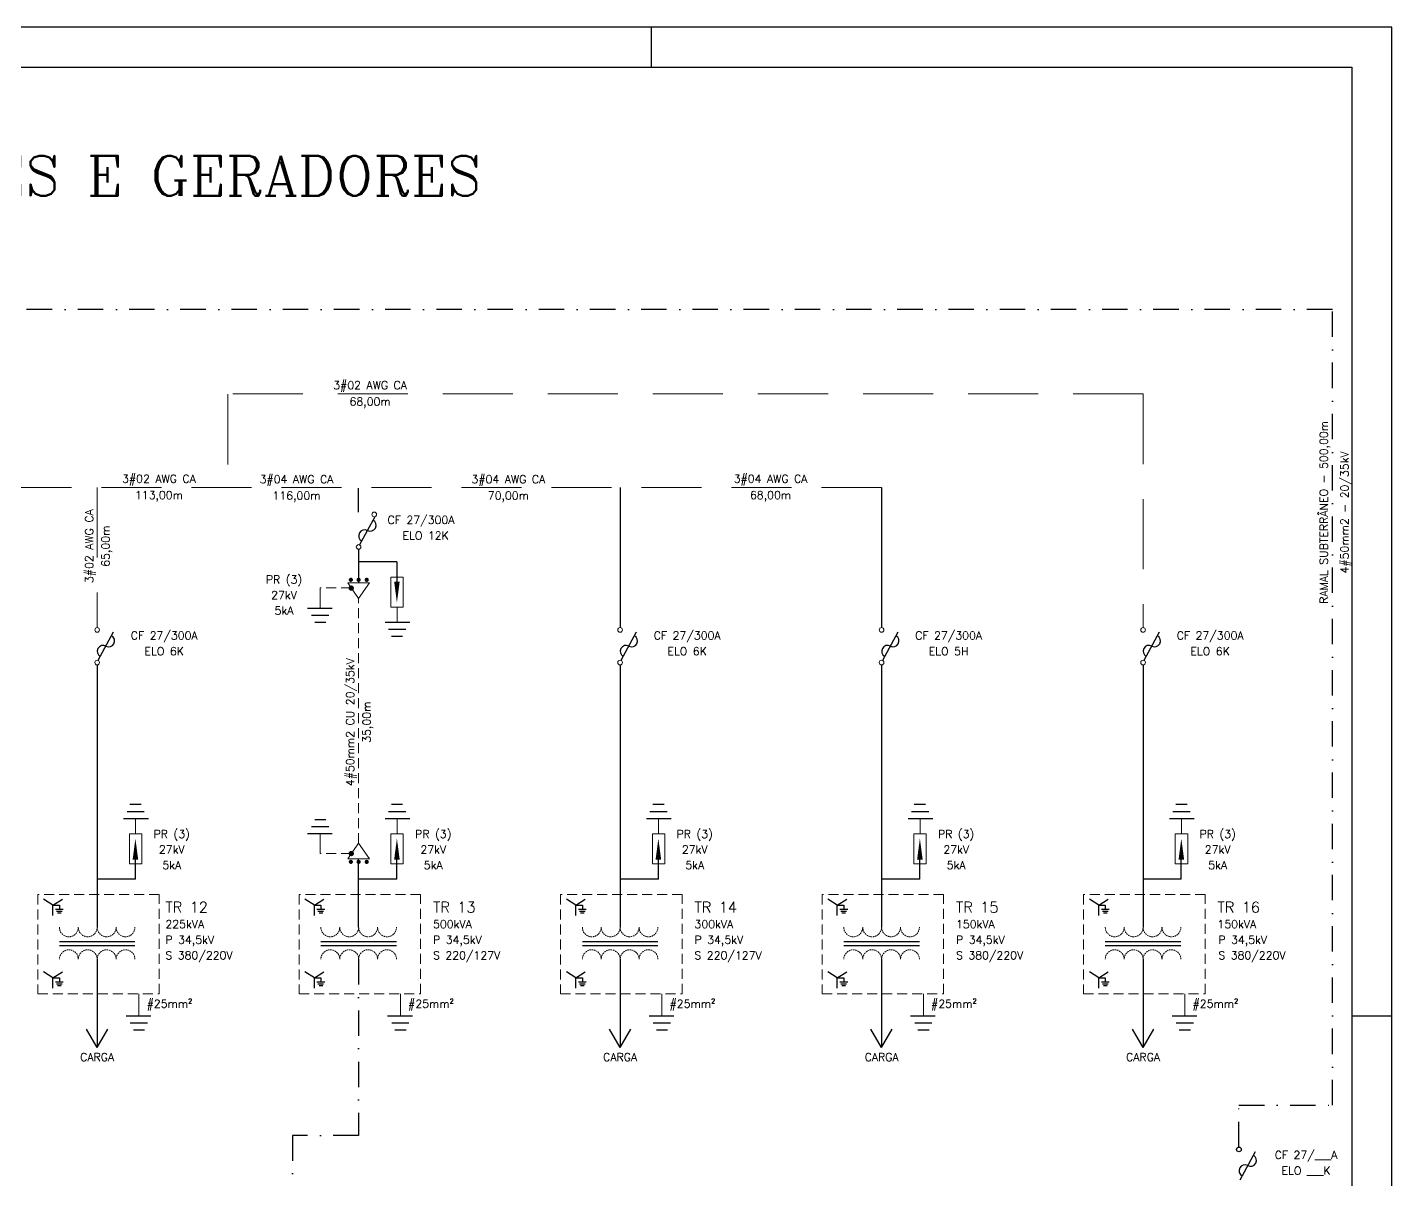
# Model space of a CAD drawing. Header units: millimetres. Extents: x 997 to 4249, y 599 to 1440.
# Drawn here: x 3104.5 to 3445.5, y 1152.1 to 1440.1 of the extents above; entities that cross this region are included whole.
import ezdxf
from ezdxf.enums import TextEntityAlignment as Align

# ---------------------------------------------------------------- set-up
doc = ezdxf.new("R2010")
doc.units = ezdxf.units.MM
doc.linetypes.add('DASHDOT', pattern=[25.4, 12.7, -6.35, 0, -6.35])
doc.linetypes.add('HIDDEN', pattern=[0.375, 0.25, -0.125])
for name, color, linetype in [('AT', 5, 'Continuous'), ('BT', 5, 'Continuous'), ('CARIMBO', 8, 'Continuous')]:
    doc.layers.add(name, color=color, linetype=linetype)
doc.styles.add('ROMANC', font='romanc', dxfattribs={"height": 0.3})
doc.styles.add('ROMANS', font='ROMANS.SHX')

# ---------------------------------------------------------------- blocks, each defined once
blk = doc.blocks.new('SETA')
at = {"layer": 'BT'}
blk.add_lwpolyline([(0, 0, 0, 0.1, 0), (0, 0.378, 0.1, 0.1, 0)], format="xyseb", dxfattribs=at)

msp = doc.modelspace()

# ---------------------------------------------------------------- linework, layer by layer
for p, q in [((3260.54, 1430.09), (3260.54, 1440.09)), ((3110.92, 1220.77, 624.61), (3112.54, 1220.77, 624.61)), ((3111.56, 1219.74, 624.61), (3113.51, 1219.74, 624.61)), ((3111.82, 1219.27, 624.61), (3113.24, 1219.27, 624.61)), ((3112.08, 1218.8, 624.61), (3112.99, 1218.8, 624.61)), ((3112.54, 1220.77, 624.61), (3112.54, 1219.74, 624.61)), ((3176.27, 1220.77, 624.61), (3177.89, 1220.77, 624.61)), ((3176.92, 1219.74, 624.61), (3178.86, 1219.74, 624.61)), ((3177.17, 1219.27, 624.61), (3178.59, 1219.27, 624.61)), ((3177.43, 1218.8, 624.61), (3178.35, 1218.8, 624.61)), ((3177.89, 1220.77, 624.61), (3177.89, 1219.74, 624.61)), ((3241.63, 1220.77, 624.61), (3243.25, 1220.77, 624.61)), ((3242.27, 1219.74, 624.61), (3244.22, 1219.74, 624.61)), ((3242.53, 1219.27, 624.61), (3243.95, 1219.27, 624.61)), ((3242.79, 1218.8, 624.61), (3243.7, 1218.8, 624.61)), ((3243.25, 1220.77, 624.61), (3243.25, 1219.74, 624.61)), ((3306.98, 1220.77, 624.61), (3308.6, 1220.77, 624.61)), ((3307.63, 1219.74, 624.61), (3309.57, 1219.74, 624.61)), ((3307.88, 1219.27, 624.61), (3309.3, 1219.27, 624.61)), ((3308.14, 1218.8, 624.61), (3309.06, 1218.8, 624.61)), ((3308.6, 1220.77, 624.61), (3308.6, 1219.74, 624.61)), ((3372.33, 1220.77, 624.61), (3373.95, 1220.77, 624.61)), ((3372.98, 1219.74, 624.61), (3374.93, 1219.74, 624.61)), ((3373.23, 1219.27, 624.61), (3374.65, 1219.27, 624.61)), ((3373.49, 1218.8, 624.61), (3374.41, 1218.8, 624.61)), ((3373.95, 1220.77, 624.61), (3373.95, 1219.74, 624.61)), ((3112.54, 1211.63, -2.15), (3131.42, 1211.63, -2.15)), ((3177.89, 1211.63, -2.15), (3196.78, 1211.63, -2.15)), ((3243.25, 1211.63, -2.15), (3262.13, 1211.63, -2.15)), ((3308.6, 1211.63, -2.15), (3327.48, 1211.63, -2.15)), ((3373.96, 1211.63, -2.15), (3392.84, 1211.63, -2.15)), ((3112.54, 1210.65, -2.15), (3131.42, 1210.65, -2.15)), ((3177.89, 1210.65, -2.15), (3196.78, 1210.65, -2.15)), ((3243.25, 1210.65, -2.15), (3262.13, 1210.65, -2.15)), ((3308.6, 1210.65, -2.15), (3327.48, 1210.65, -2.15)), ((3373.96, 1210.65, -2.15), (3392.84, 1210.65, -2.15)), ((3110.92, 1202.59, 624.61), (3112.54, 1202.59, 624.61)), ((3111.56, 1201.55, 624.61), (3113.51, 1201.55, 624.61)), ((3111.82, 1201.09, 624.61), (3113.24, 1201.09, 624.61)), ((3112.08, 1200.62, 624.61), (3112.99, 1200.62, 624.61)), ((3112.54, 1202.59, 624.61), (3112.54, 1201.55, 624.61)), ((3176.27, 1202.59, 624.61), (3177.89, 1202.59, 624.61)), ((3176.92, 1201.55, 624.61), (3178.86, 1201.55, 624.61)), ((3177.17, 1201.09, 624.61), (3178.59, 1201.09, 624.61)), ((3177.43, 1200.62, 624.61), (3178.35, 1200.62, 624.61)), ((3177.89, 1202.59, 624.61), (3177.89, 1201.55, 624.61)), ((3241.63, 1202.59, 624.61), (3243.25, 1202.59, 624.61)), ((3242.27, 1201.55, 624.61), (3244.22, 1201.55, 624.61)), ((3242.53, 1201.09, 624.61), (3243.95, 1201.09, 624.61)), ((3242.79, 1200.62, 624.61), (3243.7, 1200.62, 624.61)), ((3243.25, 1202.59, 624.61), (3243.25, 1201.55, 624.61)), ((3306.98, 1202.59, 624.61), (3308.6, 1202.59, 624.61)), ((3307.63, 1201.55, 624.61), (3309.57, 1201.55, 624.61)), ((3307.88, 1201.09, 624.61), (3309.3, 1201.09, 624.61)), ((3308.14, 1200.62, 624.61), (3309.06, 1200.62, 624.61)), ((3308.6, 1202.59, 624.61), (3308.6, 1201.55, 624.61)), ((3372.33, 1202.59, 624.61), (3373.95, 1202.59, 624.61)), ((3372.98, 1201.55, 624.61), (3374.93, 1201.55, 624.61)), ((3373.23, 1201.09, 624.61), (3374.65, 1201.09, 624.61)), ((3373.49, 1200.62, 624.61), (3374.41, 1200.62, 624.61)), ((3373.95, 1202.59, 624.61), (3373.95, 1201.55, 624.61))]:
    msp.add_line(p, q)
at = {"ltscale": 0.3}
for p, q in [((3187.62, 1310.82, -2.15), (3191.44, 1317.88, -2.15)), ((3122.26, 1281.94, -2.15), (3126.09, 1288.99, -2.15)), ((3252.97, 1281.94, -2.15), (3256.79, 1288.99, -2.15)), ((3318.33, 1281.94, -2.15), (3322.15, 1288.99, -2.15)), ((3383.68, 1281.94, -2.15), (3387.5, 1288.99, -2.15)), ((3407.65, 1152.13, -220.42), (3411.47, 1159.19, -220.42))]:
    msp.add_line(p, q, dxfattribs=at)
at = {"color": 5, "ltscale": 100}
for p, q in [((3174.55, 1294.93, 666.71), (3180.74, 1294.93, 666.71)), ((3175.59, 1293.17, 666.71), (3179.89, 1293.17, 666.71)), ((3176.37, 1291.41, 666.71), (3179.17, 1291.41, 666.71)), ((3200.14, 1291.38, 540.53), (3193.95, 1291.38, 540.53)), ((3199.1, 1289.62, 540.53), (3194.8, 1289.62, 540.53)), ((3198.32, 1287.86, 540.53), (3195.51, 1287.86, 540.53)), ((3132.96, 1245.85, 540.53), (3130.16, 1245.85, 540.53)), ((3198.32, 1245.85, 540.53), (3195.51, 1245.85, 540.53)), ((3263.67, 1245.85, 540.53), (3260.87, 1245.85, 540.53)), ((3329.02, 1245.85, 540.53), (3326.22, 1245.85, 540.53)), ((3394.38, 1245.85, 540.53), (3391.58, 1245.85, 540.53)), ((3134.79, 1242.34, 540.53), (3128.6, 1242.34, 540.53)), ((3133.74, 1244.09, 540.53), (3129.44, 1244.09, 540.53)), ((3176.37, 1242.17, 666.71), (3179.17, 1242.17, 666.71)), ((3200.14, 1242.34, 540.53), (3193.95, 1242.34, 540.53)), ((3199.1, 1244.09, 540.53), (3194.8, 1244.09, 540.53)), ((3265.49, 1242.34, 540.53), (3259.31, 1242.34, 540.53)), ((3264.45, 1244.09, 540.53), (3260.15, 1244.09, 540.53)), ((3330.85, 1242.34, 540.53), (3324.66, 1242.34, 540.53)), ((3329.81, 1244.09, 540.53), (3325.51, 1244.09, 540.53)), ((3396.2, 1242.34, 540.53), (3390.01, 1242.34, 540.53)), ((3395.16, 1244.09, 540.53), (3390.86, 1244.09, 540.53)), ((3174.55, 1238.66, 666.71), (3180.74, 1238.66, 666.71)), ((3175.59, 1240.42, 666.71), (3179.89, 1240.42, 666.71))]:
    msp.add_line(p, q, dxfattribs=at)
at = {"lineweight": 13, "ltscale": 10}
for p, q in [((3132.42, 1198.59, 628.76), (3132.42, 1193.1, 628.76)), ((3197.77, 1198.59, 628.76), (3197.77, 1193.1, 628.76)), ((3263.13, 1198.59, 628.76), (3263.13, 1193.1, 628.76)), ((3328.48, 1198.59, 628.76), (3328.48, 1193.1, 628.76)), ((3393.83, 1198.59, 628.76), (3393.83, 1193.1, 628.76))]:
    msp.add_line(p, q, dxfattribs=at)
at = {"ltscale": 100}
for p, q in [((3129.22, 1193.1, 628.76), (3135.41, 1193.1, 628.76)), ((3130.26, 1191.35, 628.76), (3134.56, 1191.35, 628.76)), ((3194.57, 1193.1, 628.76), (3200.76, 1193.1, 628.76)), ((3195.61, 1191.35, 628.76), (3199.91, 1191.35, 628.76)), ((3259.93, 1193.1, 628.76), (3266.12, 1193.1, 628.76)), ((3260.97, 1191.35, 628.76), (3265.27, 1191.35, 628.76)), ((3325.28, 1193.1, 628.76), (3331.47, 1193.1, 628.76)), ((3326.32, 1191.35, 628.76), (3330.62, 1191.35, 628.76)), ((3390.63, 1193.1, 628.76), (3396.82, 1193.1, 628.76)), ((3391.68, 1191.35, 628.76), (3395.98, 1191.35, 628.76)), ((3131.04, 1189.59, 628.76), (3133.84, 1189.59, 628.76)), ((3196.4, 1189.59, 628.76), (3199.2, 1189.59, 628.76)), ((3261.75, 1189.59, 628.76), (3264.55, 1189.59, 628.76)), ((3327.1, 1189.59, 628.76), (3329.91, 1189.59, 628.76)), ((3392.46, 1189.59, 628.76), (3395.26, 1189.59, 628.76))]:
    msp.add_line(p, q, dxfattribs=at)
at = {"lineweight": 13, "ltscale": 0.5, "const_width": 0.52}
for points, elevation in [([(3185.39, 1301.77, 1), (3185.39, 1302.29, 1)], -2.15), ([(3187.33, 1301.77, 1), (3187.33, 1302.29, 1)], 124.03), ([(3189.35, 1301.77, 1), (3189.35, 1302.29, 1)], -2.15), ([(3185.39, 1231.81, -1), (3185.39, 1231.29, -1)], -2.15), ([(3187.33, 1231.81, -1), (3187.33, 1231.29, -1)], 124.03), ([(3189.35, 1231.81, -1), (3189.35, 1231.29, -1)], -2.15)]:
    msp.add_lwpolyline(points, format="xyb", close=True, dxfattribs=dict(at, elevation=elevation))
at = {"linetype": 'HIDDEN', "lineweight": 13, "ltscale": 10, "elevation": 754.46}
for points in [[(3107.11, 1198.59), (3137.46, 1198.59), (3137.46, 1223.37), (3107.11, 1223.37)], [(3172.46, 1198.59), (3202.82, 1198.59), (3202.82, 1223.37), (3172.46, 1223.37)], [(3237.82, 1198.59), (3268.17, 1198.59), (3268.17, 1223.37), (3237.82, 1223.37)], [(3303.17, 1198.59), (3333.53, 1198.59), (3333.53, 1223.37), (3303.17, 1223.37)], [(3368.53, 1198.59), (3398.88, 1198.59), (3398.88, 1223.37), (3368.53, 1223.37)]]:
    msp.add_lwpolyline(points, close=True, dxfattribs=at)
at = {"ltscale": 0.3}
for centre, start, end in [((3190.22, 1315.64, -2.15), 241.5898, 61.5898), ((3188.82, 1313.05, -2.15), 61.5898, 241.5898), ((3124.87, 1286.76, -2.15), 241.5898, 61.5898), ((3255.58, 1286.76, -2.15), 241.5898, 61.5898), ((3320.93, 1286.76, -2.15), 241.5898, 61.5898), ((3386.29, 1286.76, -2.15), 241.5898, 61.5898), ((3123.47, 1284.17, -2.15), 61.5898, 241.5898), ((3254.18, 1284.17, -2.15), 61.5898, 241.5898), ((3319.53, 1284.17, -2.15), 61.5898, 241.5898), ((3384.88, 1284.17, -2.15), 61.5898, 241.5898), ((3410.26, 1156.95, -220.42), 241.5898, 61.5898), ((3408.86, 1154.36, -220.42), 61.5898, 241.5898)]:
    msp.add_arc(centre, 1.47, start, end, dxfattribs=at)
at = {"linetype": 'HIDDEN', "lineweight": 13, "ltscale": 1.5}
for centre, start, end in [((3114.9, 1215.2, -2.15), 179.9989, 0.0011), ((3119.62, 1215.2, -2.15), 179.9989, 0.0011), ((3124.35, 1215.2, -2.15), 179.9989, 0.0011), ((3129.07, 1215.2, -2.15), 179.9989, 0.0011), ((3180.25, 1215.2, -2.15), 179.9989, 0.0011), ((3184.98, 1215.2, -2.15), 179.9989, 0.0011), ((3189.7, 1215.2, -2.15), 179.9989, 0.0011), ((3194.43, 1215.2, -2.15), 179.9989, 0.0011), ((3245.61, 1215.2, -2.15), 179.9989, 0.0011), ((3250.33, 1215.2, -2.15), 179.9989, 0.0011), ((3255.06, 1215.2, -2.15), 179.9989, 0.0011), ((3259.78, 1215.2, -2.15), 179.9989, 0.0011), ((3310.96, 1215.2, -2.15), 179.9989, 0.0011), ((3315.68, 1215.2, -2.15), 179.9989, 0.0011), ((3320.41, 1215.2, -2.15), 179.9989, 0.0011), ((3325.13, 1215.2, -2.15), 179.9989, 0.0011), ((3376.31, 1215.2, -2.15), 179.9989, 0.0011), ((3381.04, 1215.2, -2.15), 179.9989, 0.0011), ((3385.76, 1215.2, -2.15), 179.9989, 0.0011), ((3390.49, 1215.2, -2.15), 179.9989, 0.0011), ((3114.9, 1207.22, -2.15), 359.9989, 180.0011), ((3119.62, 1207.22, -2.15), 359.9989, 180.0011), ((3124.35, 1207.22, -2.15), 359.9989, 180.0011), ((3129.07, 1207.22, -2.15), 359.9989, 180.0011), ((3180.25, 1207.22, -2.15), 359.9989, 180.0011), ((3184.98, 1207.22, -2.15), 359.9989, 180.0011), ((3189.7, 1207.22, -2.15), 359.9989, 180.0011), ((3194.43, 1207.22, -2.15), 359.9989, 180.0011), ((3245.61, 1207.22, -2.15), 359.9989, 180.0011), ((3250.33, 1207.22, -2.15), 359.9989, 180.0011), ((3255.06, 1207.22, -2.15), 359.9989, 180.0011), ((3259.78, 1207.22, -2.15), 359.9989, 180.0011), ((3310.96, 1207.22, -2.15), 359.9989, 180.0011), ((3315.68, 1207.22, -2.15), 359.9989, 180.0011), ((3320.41, 1207.22, -2.15), 359.9989, 180.0011), ((3325.13, 1207.22, -2.15), 359.9989, 180.0011), ((3376.31, 1207.22, -2.15), 359.9989, 180.0011), ((3381.04, 1207.22, -2.15), 359.9989, 180.0011), ((3385.76, 1207.22, -2.15), 359.9989, 180.0011), ((3390.49, 1207.22, -2.15), 359.9989, 180.0011)]:
    msp.add_arc(centre, 2.36, start, end, dxfattribs=at)
at = {"layer": 'AT', "linetype": 'HIDDEN', "lineweight": 13, "ltscale": 70}
for p, q in [((3383.4, 1348.46, -1978.94), (3154.65, 1348.46, -1490.05)), ((3154.66, 1348.38, -93.06), (3154.66, 1325.02, -41.7)), ((3383.4, 1348.46, -75.08), (3383.4, 1290.08, -3.23)), ((3121.98, 1325.09, -80.18), (3121.98, 1290.08, -3.23))]:
    msp.add_line(p, q, dxfattribs=at)
at = {"layer": 'AT', "linetype": 'HIDDEN', "lineweight": 13, "ltscale": 60}
msp.add_line((3318.05, 1325.09, -1991.01), (3028.43, 1325.09, -1110.65), dxfattribs=at)
at = {"layer": 'AT', "linetype": 'HIDDEN', "lineweight": 13, "ltscale": 10}
for p, q in [((3185.49, 1299.99, 418.46), (3177.75, 1299.99, 418.46)), ((3187.34, 1236.23, -2.15), (3187.34, 1297.35, -2.15)), ((3185.49, 1233.6, 418.46), (3177.75, 1233.6, 418.46))]:
    msp.add_line(p, q, dxfattribs=at)
at = {"layer": 'AT', "lineweight": 13, "ltscale": 10}
for p, q in [((3177.75, 1299.99, 666.71), (3177.75, 1294.93, 666.71)), ((3196.94, 1295.18, 540.53), (3196.94, 1291.38, 540.53)), ((3131.59, 1238.53, 540.53), (3131.59, 1242.34, 540.53)), ((3196.94, 1238.53, 540.53), (3196.94, 1242.34, 540.53)), ((3262.3, 1238.53, 540.53), (3262.3, 1242.34, 540.53)), ((3327.65, 1238.53, 540.53), (3327.65, 1242.34, 540.53)), ((3393, 1238.53, 540.53), (3393, 1242.34, 540.53)), ((3177.75, 1233.6, 666.71), (3177.75, 1238.66, 666.71))]:
    msp.add_line(p, q, dxfattribs=at)
at = {"layer": 'BT', "color": 2, "linetype": 'DASHDOT', "ltscale": 0.5}
for p, q in [((3430.71, 1369.59, -221.5), (2707.27, 1369.59, -221.5)), ((3430.71, 1170.74, -221.5), (3430.71, 1369.59, -221.5)), ((3407.37, 1160.27, -221.5), (3407.37, 1170.74, -221.5)), ((3407.37, 1170.74, -221.5), (3430.71, 1170.74, -221.5))]:
    msp.add_line(p, q, dxfattribs=at)
at = {"layer": 'BT'}
for p, q in [((3187.34, 1318.96, -3.23), (3187.34, 1324.94, -3.23)), ((3252.69, 1325.09, -2.15), (3252.69, 1290.08, -2.15)), ((3318.05, 1325.09, -2.15), (3318.05, 1290.08, -2.15)), ((3187.34, 1309.68, -2.15), (3187.34, 1301.86, -2.15)), ((3187.34, 1309.65, -2.15), (3187.34, 1301.25, -2.15)), ((3196.9, 1306.49, -2.15), (3187.34, 1306.49, -2.15)), ((3196.9, 1306.49, -2.15), (3196.9, 1301.33, 119.92)), ((3121.98, 1280.77, -2.15), (3121.98, 1215.2, -2.15)), ((3252.69, 1280.77, -2.15), (3252.69, 1215.2, -2.15)), ((3318.05, 1280.77, -2.15), (3318.05, 1215.2, -2.15)), ((3383.4, 1280.77, -2.15), (3383.4, 1215.2, -2.15)), ((3131.54, 1227.22, -2.15), (3131.54, 1232.38, 119.92)), ((3187.34, 1215.2, -2.15), (3187.34, 1232.33, -2.15)), ((3196.9, 1227.22, -2.15), (3196.9, 1232.38, 119.92)), ((3262.25, 1227.22, -2.15), (3262.25, 1232.38, 119.92)), ((3327.61, 1227.22, -2.15), (3327.61, 1232.38, 119.92)), ((3392.96, 1227.22, -2.15), (3392.96, 1232.38, 119.92)), ((3131.54, 1227.22, -2.15), (3121.98, 1227.22, -2.15)), ((3196.9, 1227.22, -2.15), (3187.34, 1227.22, -2.15)), ((3262.25, 1227.22, -2.15), (3252.69, 1227.22, -2.15)), ((3327.61, 1227.22, -2.15), (3318.05, 1227.22, -2.15)), ((3392.96, 1227.22, -2.15), (3383.4, 1227.22, -2.15)), ((3110.92, 1220.77, 624.61), (3108.56, 1222.26, 624.61)), ((3110.92, 1220.77, 624.61), (3113.28, 1222.26, 624.61)), ((3176.27, 1220.77, 624.61), (3173.91, 1222.26, 624.61)), ((3176.27, 1220.77, 624.61), (3178.63, 1222.26, 624.61)), ((3241.63, 1220.77, 624.61), (3239.27, 1222.26, 624.61)), ((3241.63, 1220.77, 624.61), (3243.99, 1222.26, 624.61)), ((3306.98, 1220.77, 624.61), (3304.62, 1222.26, 624.61)), ((3306.98, 1220.77, 624.61), (3309.34, 1222.26, 624.61)), ((3372.33, 1220.77, 624.61), (3369.97, 1222.26, 624.61)), ((3372.33, 1220.77, 624.61), (3374.69, 1222.26, 624.61)), ((3110.92, 1218.17, 624.61), (3110.92, 1220.77, 624.61)), ((3176.27, 1218.17, 624.61), (3176.27, 1220.77, 624.61)), ((3241.63, 1218.17, 624.61), (3241.63, 1220.77, 624.61)), ((3306.98, 1218.17, 624.61), (3306.98, 1220.77, 624.61)), ((3372.33, 1218.17, 624.61), (3372.33, 1220.77, 624.61)), ((3110.92, 1202.59, 624.61), (3108.56, 1204.08, 624.61)), ((3110.92, 1202.59, 624.61), (3113.28, 1204.08, 624.61)), ((3121.98, 1207.22, -2.15), (3121.98, 1185.13, -2.15)), ((3176.27, 1202.59, 624.61), (3173.91, 1204.08, 624.61)), ((3176.27, 1202.59, 624.61), (3178.63, 1204.08, 624.61)), ((3241.63, 1202.59, 624.61), (3239.27, 1204.08, 624.61)), ((3241.63, 1202.59, 624.61), (3243.99, 1204.08, 624.61)), ((3306.98, 1202.59, 624.61), (3304.62, 1204.08, 624.61)), ((3306.98, 1202.59, 624.61), (3309.34, 1204.08, 624.61)), ((3318.05, 1207.22, -2.15), (3318.05, 1185.13, -2.15)), ((3372.33, 1202.59, 624.61), (3369.97, 1204.08, 624.61)), ((3372.33, 1202.59, 624.61), (3374.69, 1204.08, 624.61)), ((3383.4, 1207.22, -2.15), (3383.4, 1185.13, -2.15)), ((3110.92, 1199.99, 624.61), (3110.92, 1202.59, 624.61)), ((3176.27, 1199.99, 624.61), (3176.27, 1202.59, 624.61)), ((3241.63, 1199.99, 624.61), (3241.63, 1202.59, 624.61)), ((3306.98, 1199.99, 624.61), (3306.98, 1202.59, 624.61)), ((3372.33, 1199.99, 624.61), (3372.33, 1202.59, 624.61)), ((3121.98, 1185.13, -2.15), (3119.32, 1189.75, -2.15)), ((3121.98, 1185.13, -2.15), (3124.65, 1189.75, -2.15)), ((3318.05, 1185.13, -2.15), (3315.38, 1189.75, -2.15)), ((3318.05, 1185.13, -2.15), (3320.71, 1189.75, -2.15)), ((3383.4, 1185.13, -2.15), (3380.73, 1189.75, -2.15)), ((3383.4, 1185.13, -2.15), (3386.07, 1189.75, -2.15))]:
    msp.add_line(p, q, dxfattribs=at)
at = {"layer": 'BT', "lineweight": 13, "ltscale": 0.5}
for p, q in [((3184.66, 1301.25, 544.64), (3190.04, 1301.25, 544.64)), ((3187.34, 1297.35, -2.15), (3184.66, 1301.25, 544.64)), ((3190.04, 1301.25, 544.64), (3187.34, 1297.35, -2.15)), ((3187.34, 1236.23, -2.15), (3184.66, 1232.33, 544.64)), ((3190.04, 1232.33, 544.64), (3187.34, 1236.23, -2.15)), ((3184.66, 1232.33, 544.64), (3190.04, 1232.33, 544.64))]:
    msp.add_line(p, q, dxfattribs=at)
at = {"layer": 'BT', "linetype": 'DASHDOT', "ltscale": 0.5}
for p, q in [((3187.34, 1207.22, -2.15), (3187.34, 1163.17, -2.15)), ((3170.81, 1163.17, -9745.35), (3170.81, 1091.37, -9745.35)), ((3187.34, 1163.17, 1245.17), (3170.81, 1163.17, 1245.44))]:
    msp.add_line(p, q, dxfattribs=at)
at = {"layer": 'BT', "color": 2}
for p, q in [((3252.69, 1207.22, -2.15), (3252.69, 1185.13, -2.15)), ((3252.69, 1185.13, -2.15), (3250.03, 1189.75, -2.15)), ((3252.69, 1185.13, -2.15), (3255.36, 1189.75, -2.15))]:
    msp.add_line(p, q, dxfattribs=at)
at = {"layer": 'BT', "lineweight": 13, "ltscale": 0.5, "const_width": 0.667, "elevation": 418.46}
for points in [[(3185.49, 1299.62, -1), (3185.49, 1300.29, -1)], [(3185.49, 1233.96, 1), (3185.49, 1233.3, 1)]]:
    msp.add_lwpolyline(points, format="xyb", close=True, dxfattribs=at)
at = {"layer": 'BT', "lineweight": 13, "ltscale": 0.5, "elevation": 540.53}
for points in [[(3195.4, 1302.69), (3198.48, 1302.69), (3198.48, 1295.18), (3195.4, 1295.18)], [(3130.05, 1231.02), (3133.13, 1231.02), (3133.13, 1238.53), (3130.05, 1238.53)], [(3195.4, 1231.02), (3198.48, 1231.02), (3198.48, 1238.53), (3195.4, 1238.53)], [(3260.75, 1231.02), (3263.84, 1231.02), (3263.84, 1238.53), (3260.75, 1238.53)], [(3326.11, 1231.02), (3329.19, 1231.02), (3329.19, 1238.53), (3326.11, 1238.53)], [(3391.46, 1231.02), (3394.55, 1231.02), (3394.55, 1238.53), (3391.46, 1238.53)]]:
    msp.add_lwpolyline(points, close=True, dxfattribs=at)
at = {"layer": 'BT', "lineweight": 13, "ltscale": 0.5}
for centre in [(3191.23, 1318.38, -3.23), (3187.34, 1310.23, -2.15), (3121.98, 1289.5, -3.23), (3252.69, 1289.5, -3.23), (3318.05, 1289.5, -3.23), (3383.4, 1289.5, -3.23), (3121.98, 1281.35, -2.15), (3252.69, 1281.35, -2.15), (3318.05, 1281.35, -2.15), (3383.4, 1281.35, -2.15)]:
    msp.add_circle(centre, 0.584, dxfattribs=at)
at = {"layer": 'BT', "color": 2}
msp.add_circle((3407.37, 1159.69, -221.5), 0.584, dxfattribs=at)
at = {"layer": 'CARIMBO', "color": 7}
for p, q in [((3445.54, 1440.09), (2256.54, 1440.09)), ((3445.54, 599.09), (3445.54, 1440.09)), ((3435.54, 1193.09), (3445.54, 1193.09))]:
    msp.add_line(p, q, dxfattribs=at)
at = {"layer": 'CARIMBO'}
for p, q in [((2281.54, 1430.09), (3435.54, 1430.09)), ((3435.54, 1430.09), (3435.54, 609.09))]:
    msp.add_line(p, q, dxfattribs=at)

# ---------------------------------------------------------------- block references
at = {"yscale": 13.86666320030347, "zscale": 13.86666320030347}
for p, xscale, rotation in [((3196.9, 1296.33, 119.92), 13.86666320030347, 359.9534936706489), ((3131.54, 1237.38, 119.92), -13.86666320030347, 180.0465063293511), ((3196.9, 1237.38, 119.92), -13.86666320030347, 180.0465063293511), ((3262.25, 1237.38, 119.92), -13.86666320030347, 180.0465063293511), ((3327.61, 1237.38, 119.92), -13.86666320030347, 180.0465063293511), ((3392.96, 1237.38, 119.92), -13.86666320030347, 180.0465063293511)]:
    msp.add_blockref('SETA', p, dxfattribs=dict(at, xscale=xscale, rotation=rotation))

# ---------------------------------------------------------------- texts
at = {"color": 5}
for s, height, style, p in [('DIAGRAMA UNIFILAR REDE DE MÉDIA TENSÃO - CABINA DE MEDIÇÃO, PROTEÇÃO, TRANSFORMADORES E GERADORES', 10, 'ROMANC', (2395.17, 1398.01, -1182.49)), ('TR 12', 2.667, 'ROMANS', (3139.04, 1218.88, -630.64)), ('TR 13', 2.667, 'ROMANS', (3205.93, 1218.88, -630.64)), ('TR 14', 2.667, 'ROMANS', (3271.28, 1218.88, -630.64)), ('TR 15', 2.667, 'ROMANS', (3336.64, 1218.88, -630.64)), ('TR 16', 2.667, 'ROMANS', (3401.99, 1218.88, -630.64))]:
    msp.add_text(s, height=height, dxfattribs=dict(at, style=style)).set_placement(p)
at = {"style": 'ROMANS'}
for s, p in [('3#02 AWG CA', (3190.2, 1349.66, 147.35)), ('68,00m', (3190.2, 1345.57, 147.35)), ('3#02 AWG CA', (3137.42, 1326.29, 147.35)), ('3#04 AWG CA', (3171.8, 1326.16, 147.35)), ('3#04 AWG CA', (3224.76, 1326.16, 147.35)), ('3#04 AWG CA', (3290.29, 1326.29, 147.35)), ('113,00m', (3137.42, 1322.2, 147.35)), ('116,00m', (3171.8, 1322.07, 147.35)), ('70,00m', (3224.76, 1322.07, 147.35)), ('68,00m', (3290.29, 1322.2, 147.35)), ('CF 27/300A', (3202.92, 1315.99, 624.61)), ('ELO 12K', (3204.09, 1312.08, 624.61)), ('PR (3)', (3168.69, 1301.09, 638.51)), ('27kV', (3168.69, 1297.2, 638.51)), ('CF 27/300A', (3138.74, 1287.11, 624.61)), ('CF 27/300A', (3269.45, 1287.11, 624.61)), ('CF 27/300A', (3334.8, 1287.11, 624.61)), ('CF 27/300A', (3400.16, 1287.11, 624.61)), ('ELO 6K', (3138.74, 1283.19, 624.61)), ('ELO 6K', (3269.45, 1283.19, 624.61)), ('ELO 5H', (3334.8, 1283.19, 624.61)), ('ELO 6K', (3400.16, 1283.19, 624.61)), ('PR (3)', (3140.63, 1237.51, 638.51)), ('PR (3)', (3205.99, 1237.51, 638.51)), ('PR (3)', (3271.34, 1237.51, 638.51)), ('PR (3)', (3336.69, 1237.51, 638.51)), ('PR (3)', (3402.05, 1237.51, 638.51)), ('27kV', (3140.63, 1233.63, 638.51)), ('27kV', (3205.99, 1233.63, 638.51)), ('27kV', (3271.34, 1233.63, 638.51)), ('27kV', (3336.69, 1233.63, 638.51)), ('27kV', (3402.05, 1233.63, 638.51)), ('#25mm²', (3140.05, 1195.11, 3218.52)), ('#25mm²', (3205.41, 1195.11, 3218.52)), ('#25mm²', (3270.76, 1195.11, 3218.52)), ('#25mm²', (3336.12, 1195.11, 3218.52)), ('#25mm²', (3401.47, 1195.11, 3218.52)), ('CARGA', (3121.98, 1181.78, -2.15)), ('CARGA', (3318.05, 1181.78, -2.15)), ('CARGA', (3383.4, 1181.78, -2.15)), ('CF 27/___A', (3424.13, 1157.31, 406.34)), ('ELO ___K', (3424.13, 1153.39, 406.34))]:
    msp.add_text(s, height=2, dxfattribs=at).set_placement(p, align=Align.CENTER)
at = {"color": 0, "style": 'ROMANS'}
for s, p in [('RAMAL SUBTERRÂNEO - 500,00m', (3429.55, 1318.87, 1799.29)), ('4#50mm2 - 20/35kV', (3434.77, 1318.87, 1799.29))]:
    msp.add_text(s, height=2, rotation=90, dxfattribs=at).set_placement(p, align=Align.CENTER)
at = {"style": 'ROMANS'}
for s, p in [('3#02 AWG CA', (3120.99, 1310.43, 147.35)), ('65,00m', (3125.08, 1310.43, 147.35)), ('4#50mm2 CU 20/35kV', (3186.21, 1266.45, 624.61)), ('35,00m', (3190.33, 1266.45, 624.61))]:
    msp.add_text(s, height=2, rotation=90, dxfattribs=at).set_placement(p, align=Align.CENTER)
at = {"color": 7, "style": 'ROMANS'}
for p in [(3168.69, 1293.32, 638.51), (3140.63, 1229.74, 638.51), (3205.99, 1229.74, 638.51), (3271.34, 1229.74, 638.51), (3336.69, 1229.74, 638.51), (3402.05, 1229.74, 638.51)]:
    msp.add_text('5kA', height=2, dxfattribs=at).set_placement(p, align=Align.CENTER)
at = {"style": 'ROMANS'}
for s, p in [('225kVA', (3139.04, 1214.98, -630.64)), ('300kVA', (3271.28, 1214.98, -630.64)), ('P 34,5kV', (3139.04, 1211.09, -630.64)), ('P 34,5kV', (3205.93, 1211.09, -630.64)), ('P 34,5kV', (3271.28, 1211.09, -630.64)), ('S 380/220V', (3139.04, 1207.19, -630.64)), ('S 220/127V', (3205.93, 1207.19, -630.64)), ('S 220/127V', (3271.28, 1207.19, -630.64)), ('S 380/220V', (3402.22, 1207.19, -630.64))]:
    msp.add_text(s, height=2, dxfattribs=at).set_placement(p)
at = {"color": 0, "style": 'ROMANS'}
for s, p in [('500kVA', (3205.93, 1214.98, -630.64)), ('150kVA', (3336.64, 1214.98, -630.64)), ('150kVA', (3401.99, 1214.98, -630.64)), ('P 34,5kV', (3336.64, 1211.09, -630.64)), ('P 34,5kV', (3402.22, 1211.09, -630.64)), ('S 380/220V', (3336.64, 1207.19, -630.64))]:
    msp.add_text(s, height=2, dxfattribs=at).set_placement(p)
at = {"color": 2, "style": 'ROMANS'}
msp.add_text('CARGA', height=2, dxfattribs=at).set_placement((3252.69, 1181.78, -2.15), align=Align.CENTER)

doc.saveas('drawing.dxf')
